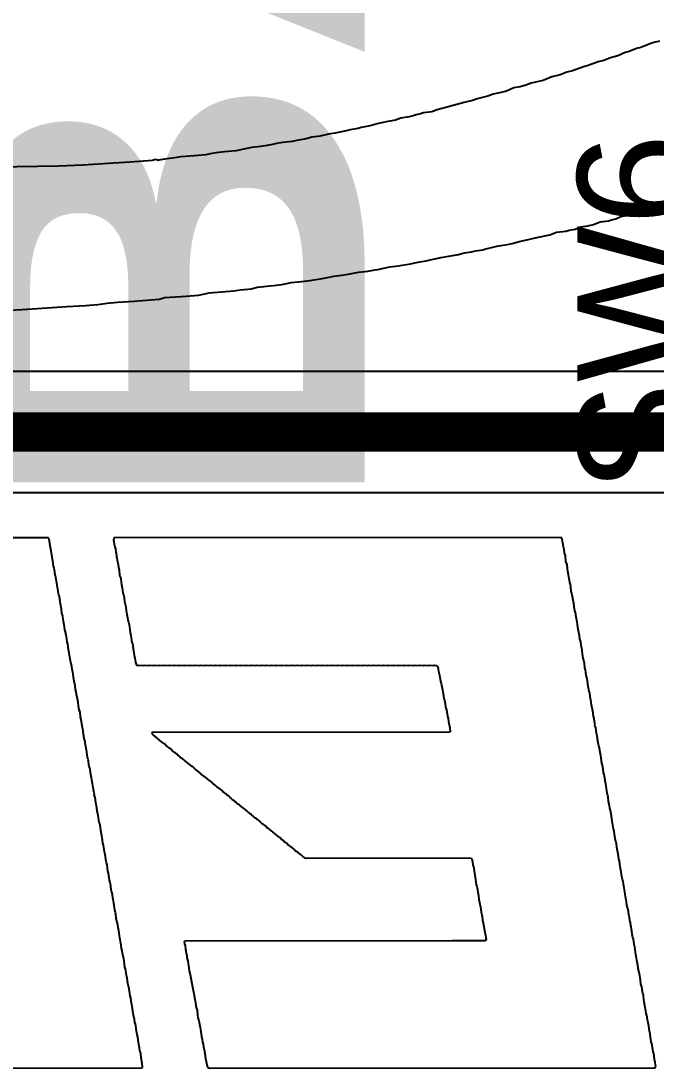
# Model space of a CAD drawing. Header units: inches. Extents: x 0 to 211, y 0 to 201.
# Drawn here: x 2.9131 to 3.0734, y 0.6153 to 0.8799 of the extents above; entities that cross this region are included whole.
import ezdxf

# ---------------------------------------------------------------- set-up
doc = ezdxf.new("R2010")
doc.units = ezdxf.units.IN
doc.header["$MEASUREMENT"] = 0
for name, color, linetype in [('Bottom Layer', 5, 'Continuous'), ('Bottom Overlay', 54, 'Continuous'), ('Top Overlay', 2, 'Continuous')]:
    doc.layers.add(name, color=color, linetype=linetype)
doc.styles.add('Arial', font='', dxfattribs={"height": 0.2})
doc.styles.add('Arial Black_Bold', font='', dxfattribs={"height": 0.2})
doc.styles.get('Arial').set_extended_font_data('Arial')
doc.styles.get('Arial Black_Bold').set_extended_font_data('Arial Black', bold=True)

msp = doc.modelspace()

# ---------------------------------------------------------------- linework, layer by layer
at = {"layer": 'Bottom Layer'}
for p, q in [((3.38111, 0.79129), (1.78162, 0.79129)), ((1.78162, 0.76071), (3.38062, 0.76071))]:
    msp.add_line(p, q, dxfattribs=at)
msp.add_lwpolyline([(1.78162, 0.776, 0.01, 0.01, 0), (3.39617, 0.776, 0.01, 0.01, 0)], format="xyseb", dxfattribs=at)
at = {"layer": 'Bottom Overlay'}
for p, q in [((3.06955, 0.87318), (3.0685, 0.87292)), ((3.07125, 0.87384), (3.06955, 0.87318)), ((3.07256, 0.87436), (3.07125, 0.87384)), ((3.07427, 0.87476), (3.07256, 0.87436)), ((3.06194, 0.87056), (3.06023, 0.8699)), ((3.06378, 0.87108), (3.06194, 0.87056)), ((3.06561, 0.87187), (3.06378, 0.87108)), ((3.06666, 0.87213), (3.06561, 0.87187)), ((3.0685, 0.87292), (3.06666, 0.87213)), ((3.05486, 0.8682), (3.05236, 0.86728)), ((3.0563, 0.86859), (3.05486, 0.8682)), ((3.05879, 0.86951), (3.0563, 0.86859)), ((3.06023, 0.8699), (3.05879, 0.86951)), ((3.04712, 0.86571), (3.04489, 0.86479)), ((3.04922, 0.86623), (3.04712, 0.86571)), ((3.05092, 0.86689), (3.04922, 0.86623)), ((3.05236, 0.86728), (3.05092, 0.86689)), ((3.03754, 0.86295), (3.0357, 0.86216)), ((3.03911, 0.86321), (3.03754, 0.86295)), ((3.04056, 0.86361), (3.03911, 0.86321)), ((3.04187, 0.86413), (3.04056, 0.86361)), ((3.04489, 0.86479), (3.04187, 0.86413)), ((3.02823, 0.8602), (3.02705, 0.8598)), ((3.02993, 0.86059), (3.02823, 0.8602)), ((3.03098, 0.86085), (3.02993, 0.86059)), ((3.03229, 0.86138), (3.03098, 0.86085)), ((3.03465, 0.8619), (3.03229, 0.86138)), ((3.0357, 0.86216), (3.03465, 0.8619)), ((3.01813, 0.85744), (3.01682, 0.85692)), ((3.02128, 0.85823), (3.01813, 0.85744)), ((3.02495, 0.85928), (3.02128, 0.85823)), ((3.02705, 0.8598), (3.02495, 0.85928)), ((3.00763, 0.85482), (3.00567, 0.85443)), ((3.00895, 0.85534), (3.00763, 0.85482)), ((3.01104, 0.85561), (3.00895, 0.85534)), ((3.01209, 0.85587), (3.01104, 0.85561)), ((3.01288, 0.85613), (3.01209, 0.85587)), ((3.01393, 0.85639), (3.01288, 0.85613)), ((3.01472, 0.85666), (3.01393, 0.85639)), ((3.01682, 0.85692), (3.01472, 0.85666)), ((2.99517, 0.85206), (2.9936, 0.8518)), ((2.99622, 0.85233), (2.99517, 0.85206)), ((2.99819, 0.85272), (2.99622, 0.85233)), ((2.99898, 0.85298), (2.99819, 0.85272)), ((3.00081, 0.85325), (2.99898, 0.85298)), ((3.00186, 0.85351), (3.00081, 0.85325)), ((3.00304, 0.8539), (3.00186, 0.85351)), ((3.00409, 0.85416), (3.00304, 0.8539)), ((3.00567, 0.85443), (3.00409, 0.85416)), ((2.98153, 0.84944), (2.97917, 0.84918)), ((2.9831, 0.8497), (2.98153, 0.84944)), ((2.98507, 0.8501), (2.9831, 0.8497)), ((2.98651, 0.85049), (2.98507, 0.8501)), ((2.98861, 0.85075), (2.98651, 0.85049)), ((2.99071, 0.85128), (2.98861, 0.85075)), ((2.99229, 0.85154), (2.99071, 0.85128)), ((2.9936, 0.8518), (2.99229, 0.85154)), ((2.96448, 0.84682), (2.96238, 0.84656)), ((2.96736, 0.84708), (2.96448, 0.84682)), ((2.9713, 0.84787), (2.96736, 0.84708)), ((2.97366, 0.84813), (2.9713, 0.84787)), ((2.97523, 0.84839), (2.97366, 0.84813)), ((2.97655, 0.84865), (2.97523, 0.84839)), ((2.97759, 0.84892), (2.97655, 0.84865)), ((2.97917, 0.84918), (2.97759, 0.84892)), ((2.9406, 0.84419), (2.93641, 0.84393)), ((2.94624, 0.84459), (2.9406, 0.84419)), ((2.94703, 0.84485), (2.94624, 0.84459)), ((2.94782, 0.84459), (2.94703, 0.84485)), ((2.94795, 0.84472), (2.94782, 0.84459)), ((2.94926, 0.84498), (2.94795, 0.84472)), ((2.95188, 0.84524), (2.94926, 0.84498)), ((2.95346, 0.84551), (2.95188, 0.84524)), ((2.95687, 0.84577), (2.95346, 0.84551)), ((2.95976, 0.84603), (2.95687, 0.84577)), ((2.9608, 0.84629), (2.95976, 0.84603)), ((2.96238, 0.84656), (2.9608, 0.84629)), ((2.9225, 0.84314), (2.9044, 0.84288)), ((2.9288, 0.84341), (2.9225, 0.84314)), ((2.93641, 0.84393), (2.9288, 0.84341)), ((3.06456, 0.83042), (3.06784, 0.83108)), ((3.06784, 0.83108), (3.06902, 0.83147)), ((3.06902, 0.83147), (3.07007, 0.83173)), ((3.07007, 0.83173), (3.07165, 0.832)), ((3.07165, 0.832), (3.07348, 0.83278)), ((3.05617, 0.82806), (3.05761, 0.82845)), ((3.05761, 0.82845), (3.05932, 0.82911)), ((3.05932, 0.82911), (3.06141, 0.82937)), ((3.06141, 0.82937), (3.0622, 0.82963)), ((3.0622, 0.82963), (3.06325, 0.8299)), ((3.06325, 0.8299), (3.06456, 0.83042)), ((3.04331, 0.82517), (3.04659, 0.82583)), ((3.04659, 0.82583), (3.0483, 0.82649)), ((3.0483, 0.82649), (3.05066, 0.82675)), ((3.05066, 0.82675), (3.05145, 0.82701)), ((3.05145, 0.82701), (3.05302, 0.82727)), ((3.05302, 0.82727), (3.05433, 0.8278)), ((3.05433, 0.8278), (3.05617, 0.82806)), ((3.03151, 0.82255), (3.03321, 0.82294)), ((3.03321, 0.82294), (3.03636, 0.82347)), ((3.03636, 0.82347), (3.03741, 0.82373)), ((3.03741, 0.82373), (3.03885, 0.82412)), ((3.03885, 0.82412), (3.04082, 0.82452)), ((3.04082, 0.82452), (3.04226, 0.82491)), ((3.04226, 0.82491), (3.04331, 0.82517)), ((3.01905, 0.82006), (3.02062, 0.82032)), ((3.02062, 0.82032), (3.02351, 0.82085)), ((3.02351, 0.82085), (3.02495, 0.82124)), ((3.02495, 0.82124), (3.02678, 0.8215)), ((3.02678, 0.8215), (3.02783, 0.82176)), ((3.02783, 0.82176), (3.02967, 0.82203)), ((3.02967, 0.82203), (3.03046, 0.82229)), ((3.03046, 0.82229), (3.03151, 0.82255)), ((3.00462, 0.81743), (3.00619, 0.8177)), ((3.00619, 0.8177), (3.00829, 0.81796)), ((3.00829, 0.81796), (3.01144, 0.81848)), ((3.01144, 0.81848), (3.01249, 0.81875)), ((3.01249, 0.81875), (3.0138, 0.81901)), ((3.0138, 0.81901), (3.01537, 0.81927)), ((3.01537, 0.81927), (3.01642, 0.81953)), ((3.01642, 0.81953), (3.018, 0.8198)), ((3.018, 0.8198), (3.01905, 0.82006)), ((2.98914, 0.81481), (2.99045, 0.81507)), ((2.99045, 0.81507), (2.99202, 0.81534)), ((2.99202, 0.81534), (2.99412, 0.8156)), ((2.99412, 0.8156), (2.9957, 0.81586)), ((2.9957, 0.81586), (2.99832, 0.81639)), ((2.99832, 0.81639), (3.00068, 0.81665)), ((3.00068, 0.81665), (3.00199, 0.81691)), ((3.00199, 0.81691), (3.00357, 0.81717)), ((3.00357, 0.81717), (3.00462, 0.81743)), ((2.9713, 0.81219), (2.97274, 0.81258)), ((2.97274, 0.81258), (2.97681, 0.81298)), ((2.97681, 0.81298), (2.97891, 0.81324)), ((2.97891, 0.81324), (2.98022, 0.8135)), ((2.98022, 0.8135), (2.98127, 0.81376)), ((2.98127, 0.81376), (2.98389, 0.81402)), ((2.98389, 0.81402), (2.98599, 0.81429)), ((2.98599, 0.81429), (2.98914, 0.81481)), ((2.94795, 0.80956), (2.94939, 0.80996)), ((2.94939, 0.80996), (2.95477, 0.81035)), ((2.95477, 0.81035), (2.95792, 0.81061)), ((2.95792, 0.81061), (2.95949, 0.81088)), ((2.95949, 0.81088), (2.96054, 0.81114)), ((2.96054, 0.81114), (2.96684, 0.81166)), ((2.96684, 0.81166), (2.96841, 0.81193)), ((2.96841, 0.81193), (2.9713, 0.81219)), ((2.91332, 0.80694), (2.9246, 0.80773)), ((2.9246, 0.80773), (2.92932, 0.80799)), ((2.92932, 0.80799), (2.93247, 0.80825)), ((2.93247, 0.80825), (2.93483, 0.80852)), ((2.93483, 0.80852), (2.93746, 0.80878)), ((2.93746, 0.80878), (2.94165, 0.80904)), ((2.94165, 0.80904), (2.94795, 0.80956)), ((2.9086, 0.80668), (2.91332, 0.80694)), ((2.91993, 0.74928), (2.88345, 0.74933)), ((2.92016, 0.74897), (2.91993, 0.74928)), ((2.92033, 0.74781), (2.92016, 0.74897)), ((2.9365, 0.74924), (2.93645, 0.74857)), ((3.04947, 0.74933), (2.9365, 0.74924)), ((3.0496, 0.74919), (3.04947, 0.74933)), ((3.04974, 0.74888), (3.0496, 0.74919)), ((3.04983, 0.74844), (3.04974, 0.74888)), ((2.92042, 0.74727), (2.92033, 0.74781)), ((2.9206, 0.74638), (2.92042, 0.74727)), ((2.92074, 0.74544), (2.9206, 0.74638)), ((2.93645, 0.74857), (2.93654, 0.7483)), ((2.93654, 0.7483), (2.93663, 0.74768)), ((2.93663, 0.74768), (2.93672, 0.74696)), ((2.93672, 0.74696), (2.9369, 0.74652)), ((2.9369, 0.74652), (2.93699, 0.74562)), ((3.04992, 0.7479), (3.04983, 0.74844)), ((3.05, 0.74754), (3.04992, 0.7479)), ((3.05009, 0.74701), (3.05, 0.74754)), ((3.05018, 0.74629), (3.05009, 0.74701)), ((3.05032, 0.74544), (3.05018, 0.74629)), ((2.92091, 0.74437), (2.92074, 0.74544)), ((2.92105, 0.74388), (2.92091, 0.74437)), ((2.92114, 0.74343), (2.92105, 0.74388)), ((2.93699, 0.74562), (2.93708, 0.74535)), ((2.93708, 0.74535), (2.93721, 0.74451)), ((2.93721, 0.74451), (2.9373, 0.74415)), ((2.9373, 0.74415), (2.93739, 0.74361)), ((2.93739, 0.74361), (2.93748, 0.7429)), ((3.05054, 0.74468), (3.05032, 0.74544)), ((3.05067, 0.74321), (3.05054, 0.74468)), ((2.92127, 0.74214), (2.92114, 0.74343)), ((2.92145, 0.74169), (2.92127, 0.74214)), ((2.92154, 0.74116), (2.92145, 0.74169)), ((2.92172, 0.73991), (2.92154, 0.74116)), ((2.93748, 0.7429), (2.93766, 0.74183)), ((2.93766, 0.74183), (2.93784, 0.74111)), ((2.93784, 0.74111), (2.93797, 0.73991)), ((3.05094, 0.74259), (3.05067, 0.74321)), ((3.05108, 0.74138), (3.05094, 0.74259)), ((3.05117, 0.74084), (3.05108, 0.74138)), ((3.05134, 0.73995), (3.05117, 0.74084)), ((2.92181, 0.73955), (2.92172, 0.73991)), ((2.9219, 0.73928), (2.92181, 0.73955)), ((2.92199, 0.73821), (2.9219, 0.73928)), ((2.92208, 0.73785), (2.92199, 0.73821)), ((2.93797, 0.73991), (2.93806, 0.73955)), ((2.93806, 0.73955), (2.93824, 0.7391)), ((2.93824, 0.7391), (2.93837, 0.73799)), ((3.05148, 0.73892), (3.05134, 0.73995)), ((3.05157, 0.73857), (3.05148, 0.73892)), ((3.05166, 0.73794), (3.05157, 0.73857)), ((2.92216, 0.73723), (2.92208, 0.73785)), ((2.9223, 0.73674), (2.92216, 0.73723)), ((2.92239, 0.73638), (2.9223, 0.73674)), ((2.92248, 0.73566), (2.92239, 0.73638)), ((2.92257, 0.73522), (2.92248, 0.73566)), ((2.93837, 0.73799), (2.93846, 0.73745)), ((2.93846, 0.73745), (2.93864, 0.73656)), ((2.93864, 0.73656), (2.93873, 0.73602)), ((2.93873, 0.73602), (2.93882, 0.73531)), ((3.05179, 0.73745), (3.05166, 0.73794)), ((3.05188, 0.737), (3.05179, 0.73745)), ((3.05201, 0.73571), (3.05188, 0.737)), ((3.05219, 0.73526), (3.05201, 0.73571)), ((2.92266, 0.73486), (2.92257, 0.73522)), ((2.92275, 0.73441), (2.92266, 0.73486)), ((2.92283, 0.73388), (2.92275, 0.73441)), ((2.92292, 0.73308), (2.92283, 0.73388)), ((2.92301, 0.73254), (2.92292, 0.73308)), ((2.93882, 0.73531), (2.93891, 0.73495)), ((2.93891, 0.73495), (2.93904, 0.73455)), ((2.93904, 0.73455), (2.93913, 0.73419)), ((2.93913, 0.73419), (2.93922, 0.73312)), ((2.93922, 0.73312), (2.93931, 0.73285)), ((3.05228, 0.73473), (3.05219, 0.73526)), ((3.05246, 0.73348), (3.05228, 0.73473)), ((3.05255, 0.73312), (3.05246, 0.73348)), ((3.05264, 0.73285), (3.05255, 0.73312)), ((2.9231, 0.73218), (2.92301, 0.73254)), ((2.92319, 0.73165), (2.9231, 0.73218)), ((2.92328, 0.7312), (2.92319, 0.73165)), ((2.92341, 0.73017), (2.92328, 0.7312)), ((2.93931, 0.73285), (2.93945, 0.73218)), ((2.93945, 0.73218), (2.93953, 0.73165)), ((2.93953, 0.73165), (2.93962, 0.73093)), ((2.93962, 0.73093), (2.9398, 0.72986)), ((3.05273, 0.73178), (3.05264, 0.73285)), ((3.05282, 0.73142), (3.05273, 0.73178)), ((3.05291, 0.7308), (3.05282, 0.73142)), ((3.05304, 0.73031), (3.05291, 0.7308)), ((3.05313, 0.72995), (3.05304, 0.73031)), ((2.92355, 0.72977), (2.92341, 0.73017)), ((2.92364, 0.72941), (2.92355, 0.72977)), ((2.92373, 0.7287), (2.92364, 0.72941)), ((2.92382, 0.72816), (2.92373, 0.7287)), ((2.924, 0.72727), (2.92382, 0.72816)), ((2.9398, 0.72986), (2.93989, 0.7295)), ((2.93989, 0.7295), (2.93998, 0.72906)), ((2.93998, 0.72906), (2.94012, 0.72821)), ((2.94012, 0.72821), (2.9402, 0.72794)), ((2.9402, 0.72794), (2.94034, 0.72727)), ((3.05322, 0.72923), (3.05313, 0.72995)), ((3.05331, 0.72879), (3.05322, 0.72923)), ((3.0534, 0.72843), (3.05331, 0.72879)), ((3.05349, 0.72798), (3.0534, 0.72843)), ((3.05358, 0.72745), (3.05349, 0.72798)), ((2.92408, 0.72673), (2.924, 0.72727)), ((2.92417, 0.72602), (2.92408, 0.72673)), ((2.92426, 0.72548), (2.92417, 0.72602)), ((2.92444, 0.72459), (2.92426, 0.72548)), ((2.94034, 0.72727), (2.94043, 0.72673)), ((2.94043, 0.72673), (2.94052, 0.72593)), ((2.94052, 0.72593), (2.94061, 0.72539)), ((2.94061, 0.72539), (2.9407, 0.72504)), ((2.9407, 0.72504), (2.94078, 0.72459)), ((3.05367, 0.72665), (3.05358, 0.72745)), ((3.05376, 0.72611), (3.05367, 0.72665)), ((3.05384, 0.72575), (3.05376, 0.72611)), ((3.05398, 0.7249), (3.05384, 0.72575)), ((2.92453, 0.72423), (2.92444, 0.72459)), ((2.92462, 0.7237), (2.92453, 0.72423)), ((2.92471, 0.72289), (2.92462, 0.7237)), ((2.92489, 0.72245), (2.92471, 0.72289)), ((2.92498, 0.72164), (2.92489, 0.72245)), ((2.94078, 0.72459), (2.94087, 0.72406)), ((2.94087, 0.72406), (2.94096, 0.72325)), ((2.94096, 0.72325), (2.94105, 0.72289)), ((2.94105, 0.72289), (2.94119, 0.72249)), ((2.94119, 0.72249), (2.94128, 0.72214)), ((3.05407, 0.72455), (3.05398, 0.7249)), ((3.05416, 0.72365), (3.05407, 0.72455)), ((3.05434, 0.72321), (3.05416, 0.72365)), ((3.05443, 0.72285), (3.05434, 0.72321)), ((3.05456, 0.72164), (3.05443, 0.72285)), ((2.92516, 0.72057), (2.92498, 0.72164)), ((2.92525, 0.72022), (2.92516, 0.72057)), ((2.92556, 0.71812), (2.92525, 0.72022)), ((2.94128, 0.72214), (2.94137, 0.72106)), ((2.94137, 0.72106), (2.94145, 0.7208)), ((2.94145, 0.7208), (2.94159, 0.72013)), ((2.94159, 0.72013), (2.94168, 0.71959)), ((3.05465, 0.72129), (3.05456, 0.72164)), ((3.05474, 0.72084), (3.05465, 0.72129)), ((3.05487, 0.71981), (3.05474, 0.72084)), ((3.05496, 0.71946), (3.05487, 0.71981)), ((2.92565, 0.71776), (2.92556, 0.71812)), ((2.92578, 0.71727), (2.92565, 0.71776)), ((2.92596, 0.71611), (2.92578, 0.71727)), ((2.94168, 0.71959), (2.94177, 0.71888)), ((2.94177, 0.71888), (2.94195, 0.7178)), ((2.94195, 0.7178), (2.94212, 0.71736)), ((2.94212, 0.71736), (2.9423, 0.71709)), ((2.9423, 0.71709), (2.94257, 0.717)), ((2.94257, 0.717), (2.94284, 0.71709)), ((2.94284, 0.71709), (2.94391, 0.717)), ((2.94391, 0.717), (2.94418, 0.71709)), ((2.94418, 0.71709), (2.94525, 0.717)), ((2.94525, 0.717), (2.94552, 0.71709)), ((2.94552, 0.71709), (2.9465, 0.717)), ((2.9465, 0.717), (2.94677, 0.71709)), ((2.94677, 0.71709), (2.94784, 0.717)), ((2.94784, 0.717), (2.94811, 0.71709)), ((2.94811, 0.71709), (2.94909, 0.717)), ((2.94909, 0.717), (2.94936, 0.71709)), ((2.94936, 0.71709), (2.95034, 0.717)), ((2.95034, 0.717), (2.95061, 0.71709)), ((2.95061, 0.71709), (2.95168, 0.717)), ((2.95168, 0.717), (2.95195, 0.71709)), ((2.95195, 0.71709), (2.95293, 0.717)), ((2.95293, 0.717), (2.9532, 0.71709)), ((2.9532, 0.71709), (2.95427, 0.717)), ((2.95427, 0.717), (2.95454, 0.71709)), ((2.95454, 0.71709), (2.95552, 0.717)), ((2.95552, 0.717), (2.95579, 0.71709)), ((2.95579, 0.71709), (2.95677, 0.717)), ((2.95677, 0.717), (2.95704, 0.71709)), ((2.95704, 0.71709), (2.95811, 0.717)), ((2.95811, 0.717), (2.95838, 0.71709)), ((2.95838, 0.71709), (2.95936, 0.717)), ((2.95936, 0.717), (2.95963, 0.71709)), ((2.95963, 0.71709), (2.9607, 0.717)), ((2.9607, 0.717), (2.96097, 0.71709)), ((2.96097, 0.71709), (2.96195, 0.717)), ((2.96195, 0.717), (2.96222, 0.71709)), ((2.96222, 0.71709), (2.9632, 0.717)), ((2.9632, 0.717), (2.96347, 0.71709)), ((2.96347, 0.71709), (2.96454, 0.717)), ((2.96454, 0.717), (2.96481, 0.71709)), ((2.96481, 0.71709), (2.96579, 0.717)), ((2.96579, 0.717), (2.96606, 0.71709)), ((2.96606, 0.71709), (2.96713, 0.717)), ((2.96713, 0.717), (2.9674, 0.71709)), ((2.9674, 0.71709), (2.96838, 0.717)), ((2.96838, 0.717), (2.96865, 0.71709)), ((2.96865, 0.71709), (2.96963, 0.717)), ((2.96963, 0.717), (2.9699, 0.71709)), ((2.9699, 0.71709), (2.97097, 0.717)), ((2.97097, 0.717), (2.97124, 0.71709)), ((2.97124, 0.71709), (2.97222, 0.717)), ((2.97222, 0.717), (2.97249, 0.71709)), ((2.97249, 0.71709), (2.97356, 0.717)), ((2.97356, 0.717), (2.97383, 0.71709)), ((2.97383, 0.71709), (2.97481, 0.717)), ((2.97481, 0.717), (2.97508, 0.71709)), ((2.97508, 0.71709), (2.97606, 0.717)), ((2.97606, 0.717), (2.97633, 0.71709)), ((2.97633, 0.71709), (2.9774, 0.717)), ((2.9774, 0.717), (2.97767, 0.71709)), ((2.97767, 0.71709), (2.97865, 0.717)), ((2.97865, 0.717), (2.97892, 0.71709)), ((2.97892, 0.71709), (2.97999, 0.717)), ((2.97999, 0.717), (2.98026, 0.71709)), ((2.98026, 0.71709), (2.98124, 0.717)), ((2.98124, 0.717), (2.98151, 0.71709)), ((2.98151, 0.71709), (2.98249, 0.717)), ((2.98249, 0.717), (2.98276, 0.71709)), ((2.98276, 0.71709), (2.98383, 0.717)), ((2.98383, 0.717), (2.9841, 0.71709)), ((2.9841, 0.71709), (2.98508, 0.717)), ((2.98508, 0.717), (2.98535, 0.71709)), ((2.98535, 0.71709), (2.98642, 0.717)), ((2.98642, 0.717), (2.98669, 0.71709)), ((2.98669, 0.71709), (2.98767, 0.717)), ((2.98767, 0.717), (2.98794, 0.71709)), ((2.98794, 0.71709), (2.98892, 0.717)), ((2.98892, 0.717), (2.98919, 0.71709)), ((2.98919, 0.71709), (2.99026, 0.717)), ((2.99026, 0.717), (2.99053, 0.71709)), ((2.99053, 0.71709), (2.99151, 0.717)), ((2.99151, 0.717), (2.99178, 0.71709)), ((2.99178, 0.71709), (2.99285, 0.717)), ((2.99285, 0.717), (2.99312, 0.71709)), ((2.99312, 0.71709), (2.9941, 0.717)), ((2.9941, 0.717), (2.99437, 0.71709)), ((2.99437, 0.71709), (2.99535, 0.717)), ((2.99535, 0.717), (2.99562, 0.71709)), ((2.99562, 0.71709), (2.99669, 0.717)), ((2.99669, 0.717), (2.99696, 0.71709)), ((2.99696, 0.71709), (2.99794, 0.717)), ((2.99794, 0.717), (2.99821, 0.71709)), ((2.99821, 0.71709), (2.99928, 0.717)), ((2.99928, 0.717), (2.99955, 0.71709)), ((2.99955, 0.71709), (3.00053, 0.717)), ((3.00053, 0.717), (3.0008, 0.71709)), ((3.0008, 0.71709), (3.00178, 0.717)), ((3.00178, 0.717), (3.00205, 0.71709)), ((3.00205, 0.71709), (3.00312, 0.717)), ((3.00312, 0.717), (3.00339, 0.71709)), ((3.00339, 0.71709), (3.00437, 0.717)), ((3.00437, 0.717), (3.00464, 0.71709)), ((3.00464, 0.71709), (3.00571, 0.717)), ((3.00571, 0.717), (3.00598, 0.71709)), ((3.00598, 0.71709), (3.00696, 0.717)), ((3.00696, 0.717), (3.00723, 0.71709)), ((3.00723, 0.71709), (3.00821, 0.717)), ((3.00821, 0.717), (3.00848, 0.71709)), ((3.00848, 0.71709), (3.00955, 0.717)), ((3.00955, 0.717), (3.00982, 0.71709)), ((3.00982, 0.71709), (3.0108, 0.717)), ((3.0108, 0.717), (3.01107, 0.71709)), ((3.01107, 0.71709), (3.01214, 0.717)), ((3.01214, 0.717), (3.01241, 0.71709)), ((3.01241, 0.71709), (3.01339, 0.717)), ((3.01339, 0.717), (3.01366, 0.71709)), ((3.01366, 0.71709), (3.01464, 0.717)), ((3.01464, 0.717), (3.01491, 0.71709)), ((3.01491, 0.71709), (3.01598, 0.717)), ((3.01598, 0.717), (3.01625, 0.71709)), ((3.01625, 0.71709), (3.01723, 0.717)), ((3.01723, 0.717), (3.0175, 0.71709)), ((3.0175, 0.71709), (3.01803, 0.717)), ((3.05505, 0.71883), (3.05496, 0.71946)), ((3.05514, 0.71856), (3.05505, 0.71883)), ((3.05523, 0.71785), (3.05514, 0.71856)), ((3.05532, 0.71758), (3.05523, 0.71785)), ((3.05541, 0.71642), (3.05532, 0.71758)), ((2.92605, 0.71566), (2.92596, 0.71611)), ((2.92614, 0.7153), (2.92605, 0.71566)), ((2.92623, 0.71477), (2.92614, 0.7153)), ((2.92632, 0.71396), (2.92623, 0.71477)), ((3.01803, 0.717), (3.01835, 0.71669)), ((3.01835, 0.71669), (3.01844, 0.71606)), ((3.01844, 0.71606), (3.01852, 0.71553)), ((3.01852, 0.71553), (3.01861, 0.71526)), ((3.01861, 0.71526), (3.01875, 0.71459)), ((3.01875, 0.71459), (3.01902, 0.71298)), ((3.05563, 0.71593), (3.05541, 0.71642)), ((3.05572, 0.71521), (3.05563, 0.71593)), ((3.0559, 0.71414), (3.05572, 0.71521)), ((2.9265, 0.71307), (2.92632, 0.71396)), ((2.92663, 0.71231), (2.9265, 0.71307)), ((2.92672, 0.71204), (2.92663, 0.71231)), ((2.92681, 0.71088), (2.92672, 0.71204)), ((3.01902, 0.71298), (3.01915, 0.71249)), ((3.01915, 0.71249), (3.01924, 0.71213)), ((3.01924, 0.71213), (3.01946, 0.71084)), ((3.05599, 0.71379), (3.0559, 0.71414)), ((3.0563, 0.71169), (3.05599, 0.71379)), ((2.92699, 0.71044), (2.92681, 0.71088)), ((2.92712, 0.70968), (2.92699, 0.71044)), ((2.9273, 0.70861), (2.92712, 0.70968)), ((3.01946, 0.71084), (3.0196, 0.71035)), ((3.0196, 0.71035), (3.01969, 0.70972)), ((3.01969, 0.70972), (3.01978, 0.70936)), ((3.01978, 0.70936), (3.01986, 0.70865)), ((3.05648, 0.71097), (3.0563, 0.71169)), ((3.05657, 0.71035), (3.05648, 0.71097)), ((3.05666, 0.71008), (3.05657, 0.71035)), ((3.05675, 0.7091), (3.05666, 0.71008)), ((3.05688, 0.70869), (3.05675, 0.7091)), ((2.92748, 0.70771), (2.9273, 0.70861)), ((2.92761, 0.70669), (2.92748, 0.70771)), ((2.9277, 0.70633), (2.92761, 0.70669)), ((3.01986, 0.70865), (3.02004, 0.7082)), ((3.02004, 0.7082), (3.02018, 0.70736)), ((3.02018, 0.70736), (3.02027, 0.70655)), ((3.02027, 0.70655), (3.02036, 0.70619)), ((3.05697, 0.70834), (3.05688, 0.70869)), ((3.05706, 0.70762), (3.05697, 0.70834)), ((3.05715, 0.70709), (3.05706, 0.70762)), ((3.05733, 0.70619), (3.05715, 0.70709)), ((2.92779, 0.7057), (2.9277, 0.70633)), ((2.92797, 0.70526), (2.92779, 0.7057)), ((2.92806, 0.70392), (2.92797, 0.70526)), ((2.92828, 0.70334), (2.92806, 0.70392)), ((3.02036, 0.70619), (3.02049, 0.70579)), ((3.02049, 0.70579), (3.02058, 0.70517)), ((3.02058, 0.70517), (3.02067, 0.70481)), ((3.02067, 0.70481), (3.02076, 0.7041)), ((3.02076, 0.7041), (3.02094, 0.70365)), ((3.05742, 0.70566), (3.05733, 0.70619)), ((3.05751, 0.70485), (3.05742, 0.70566)), ((3.05764, 0.7041), (3.05751, 0.70485)), ((3.05782, 0.70365), (3.05764, 0.7041)), ((2.92842, 0.70222), (2.92828, 0.70334)), ((2.92851, 0.70186), (2.92842, 0.70222)), ((2.92859, 0.70124), (2.92851, 0.70186)), ((2.92868, 0.70088), (2.92859, 0.70124)), ((3.02094, 0.70365), (3.02103, 0.70276)), ((3.02103, 0.70276), (3.02111, 0.7024)), ((3.02111, 0.7024), (3.02125, 0.70164)), ((3.02125, 0.70164), (3.02138, 0.70124)), ((3.02138, 0.70124), (3.02147, 0.70026)), ((3.05791, 0.70276), (3.05782, 0.70365)), ((3.058, 0.7024), (3.05791, 0.70276)), ((3.05809, 0.70213), (3.058, 0.7024)), ((3.058, 0.70186), (3.05809, 0.70213)), ((3.05822, 0.70128), (3.058, 0.70186)), ((3.05831, 0.70057), (3.05822, 0.70128)), ((2.92877, 0.70061), (2.92868, 0.70088)), ((2.92886, 0.69954), (2.92877, 0.70061)), ((2.92895, 0.69918), (2.92886, 0.69954)), ((2.92904, 0.69856), (2.92895, 0.69918)), ((2.92918, 0.69807), (2.92904, 0.69856)), ((2.94614, 0.70003), (2.9461, 0.69981)), ((2.9461, 0.69981), (2.94628, 0.69963)), ((3.02134, 0.70012), (2.94614, 0.70003)), ((2.94628, 0.69963), (2.94637, 0.69945)), ((2.94637, 0.69945), (2.9469, 0.69909)), ((2.9469, 0.69909), (2.94713, 0.69887)), ((2.94713, 0.69887), (2.9473, 0.69878)), ((2.9473, 0.69878), (2.94775, 0.69834)), ((3.02147, 0.70026), (3.02134, 0.70012)), ((3.05849, 0.6995), (3.05831, 0.70057)), ((3.05858, 0.69914), (3.05849, 0.6995)), ((3.05867, 0.6986), (3.05858, 0.69914)), ((3.05876, 0.69789), (3.05867, 0.6986)), ((2.92926, 0.69771), (2.92918, 0.69807)), ((2.92935, 0.69691), (2.92926, 0.69771)), ((2.92953, 0.69619), (2.92935, 0.69691)), ((2.92971, 0.69512), (2.92953, 0.69619)), ((2.94775, 0.69834), (2.94793, 0.69825)), ((2.94793, 0.69825), (2.9482, 0.69798)), ((2.9482, 0.69798), (2.94838, 0.69789)), ((2.94838, 0.69789), (2.94855, 0.69771)), ((2.94855, 0.69771), (2.94873, 0.69762)), ((2.94873, 0.69762), (2.94891, 0.69744)), ((2.94891, 0.69744), (2.94909, 0.69735)), ((2.94909, 0.69735), (2.94927, 0.69717)), ((2.94927, 0.69717), (2.94945, 0.69709)), ((2.94945, 0.69709), (2.94989, 0.69664)), ((2.94989, 0.69664), (2.95007, 0.69655)), ((2.95007, 0.69655), (2.95034, 0.69628)), ((2.95034, 0.69628), (2.95052, 0.69619)), ((2.95052, 0.69619), (2.95079, 0.69592)), ((2.95079, 0.69592), (2.95097, 0.69583)), ((3.05889, 0.69704), (3.05876, 0.69789)), ((3.05898, 0.69668), (3.05889, 0.69704)), ((3.05911, 0.69619), (3.05898, 0.69668)), ((3.0592, 0.69548), (3.05911, 0.69619)), ((2.9298, 0.69441), (2.92971, 0.69512)), ((2.92989, 0.69387), (2.9298, 0.69441)), ((2.93002, 0.6932), (2.92989, 0.69387)), ((2.95097, 0.69583), (2.95141, 0.69539)), ((2.95141, 0.69539), (2.95159, 0.6953)), ((2.95159, 0.6953), (2.95177, 0.69512)), ((2.95177, 0.69512), (2.95195, 0.69503)), ((2.95195, 0.69503), (2.95257, 0.69441)), ((2.95257, 0.69441), (2.95275, 0.69432)), ((2.95275, 0.69432), (2.95293, 0.69414)), ((2.95293, 0.69414), (2.95311, 0.69405)), ((2.95311, 0.69405), (2.95338, 0.69378)), ((2.95338, 0.69378), (2.95356, 0.69369)), ((2.95356, 0.69369), (2.95382, 0.69342)), ((2.95382, 0.69342), (2.954, 0.69333)), ((2.954, 0.69333), (2.95445, 0.69289)), ((3.05938, 0.69458), (3.0592, 0.69548)), ((3.05947, 0.69423), (3.05938, 0.69458)), ((3.05956, 0.69369), (3.05947, 0.69423)), ((3.05965, 0.69289), (3.05956, 0.69369)), ((2.93011, 0.69293), (2.93002, 0.6932)), ((2.9302, 0.69186), (2.93011, 0.69293)), ((2.93029, 0.6915), (2.9302, 0.69186)), ((2.93043, 0.6911), (2.93029, 0.6915)), ((2.93051, 0.69074), (2.93043, 0.6911)), ((2.9306, 0.69003), (2.93051, 0.69074)), ((2.95445, 0.69289), (2.95463, 0.6928)), ((2.95463, 0.6928), (2.95481, 0.69262)), ((2.95481, 0.69262), (2.95498, 0.69253)), ((2.95498, 0.69253), (2.95516, 0.69235)), ((2.95516, 0.69235), (2.95534, 0.69226)), ((2.95534, 0.69226), (2.95561, 0.69199)), ((2.95561, 0.69199), (2.95579, 0.69191)), ((2.95579, 0.69191), (2.95606, 0.69164)), ((2.95606, 0.69164), (2.95623, 0.69155)), ((2.95623, 0.69155), (2.95659, 0.69119)), ((2.95659, 0.69119), (2.95677, 0.6911)), ((2.95677, 0.6911), (2.95713, 0.69074)), ((2.95713, 0.69074), (2.95731, 0.69066)), ((2.95731, 0.69066), (2.95748, 0.69048)), ((3.05974, 0.69235), (3.05965, 0.69289)), ((3.05987, 0.69177), (3.05974, 0.69235)), ((3.05996, 0.69141), (3.05987, 0.69177)), ((3.06005, 0.69079), (3.05996, 0.69141)), ((3.06014, 0.6899), (3.06005, 0.69079)), ((2.93069, 0.68949), (2.9306, 0.69003)), ((2.93087, 0.6886), (2.93069, 0.68949)), ((2.93101, 0.68757), (2.93087, 0.6886)), ((2.95748, 0.69048), (2.95766, 0.69039)), ((2.95766, 0.69039), (2.95784, 0.69021)), ((2.95784, 0.69021), (2.95798, 0.69016)), ((2.95798, 0.69016), (2.95807, 0.68999)), ((2.95807, 0.68999), (2.9582, 0.68985)), ((2.9582, 0.68985), (2.95838, 0.68976)), ((2.95838, 0.68976), (2.95865, 0.68949)), ((2.95865, 0.68949), (2.95882, 0.6894)), ((2.95882, 0.6894), (2.95909, 0.68914)), ((2.95909, 0.68914), (2.95927, 0.68905)), ((2.95927, 0.68905), (2.95976, 0.68865)), ((2.95976, 0.68865), (2.96016, 0.68824)), ((2.96016, 0.68824), (2.96034, 0.68815)), ((2.96034, 0.68815), (2.96083, 0.68775)), ((3.06032, 0.68945), (3.06014, 0.6899)), ((3.06045, 0.6886), (3.06032, 0.68945)), ((3.06054, 0.68789), (3.06045, 0.6886)), ((2.9311, 0.68722), (2.93101, 0.68757)), ((2.93127, 0.68615), (2.9311, 0.68722)), ((2.93136, 0.68579), (2.93127, 0.68615)), ((2.93145, 0.68516), (2.93136, 0.68579)), ((2.96083, 0.68775), (2.96115, 0.68753)), ((2.96115, 0.68753), (2.9615, 0.68717)), ((2.9615, 0.68717), (2.96168, 0.68708)), ((2.96168, 0.68708), (2.96195, 0.68681)), ((2.96195, 0.68681), (2.96213, 0.68673)), ((2.96213, 0.68673), (2.9624, 0.68646)), ((2.9624, 0.68646), (2.96258, 0.68637)), ((2.96258, 0.68637), (2.96284, 0.6861)), ((2.96284, 0.6861), (2.96302, 0.68601)), ((2.96302, 0.68601), (2.96351, 0.68561)), ((2.96351, 0.68561), (2.96374, 0.68539)), ((2.96374, 0.68539), (2.96391, 0.6853)), ((2.96391, 0.6853), (2.96409, 0.68512)), ((3.06063, 0.68744), (3.06054, 0.68789)), ((3.06072, 0.68708), (3.06063, 0.68744)), ((3.06099, 0.6853), (3.06072, 0.68708)), ((3.06108, 0.68485), (3.06099, 0.6853)), ((2.93154, 0.68481), (2.93145, 0.68516)), ((2.93163, 0.68454), (2.93154, 0.68481)), ((2.93154, 0.68427), (2.93163, 0.68454)), ((2.93176, 0.68369), (2.93154, 0.68427)), ((2.93185, 0.68297), (2.93176, 0.68369)), ((2.93203, 0.6819), (2.93185, 0.68297)), ((2.96409, 0.68512), (2.96427, 0.68503)), ((2.96427, 0.68503), (2.96454, 0.68476)), ((2.96454, 0.68476), (2.96472, 0.68467)), ((2.96472, 0.68467), (2.96494, 0.68445)), ((2.96494, 0.68445), (2.96499, 0.68431)), ((2.96499, 0.68431), (2.96517, 0.68423)), ((2.96517, 0.68423), (2.96575, 0.68382)), ((2.96575, 0.68382), (2.96583, 0.68364)), ((2.96583, 0.68364), (2.96615, 0.68342)), ((2.96615, 0.68342), (2.96642, 0.68315)), ((2.96642, 0.68315), (2.96659, 0.68306)), ((2.96659, 0.68306), (2.96709, 0.68266)), ((2.96709, 0.68266), (2.96722, 0.68253)), ((3.06121, 0.68409), (3.06108, 0.68485)), ((3.0613, 0.68382), (3.06121, 0.68409)), ((3.06139, 0.68266), (3.0613, 0.68382)), ((3.06161, 0.68208), (3.06139, 0.68266)), ((2.93212, 0.68155), (2.93203, 0.6819)), ((2.93221, 0.68101), (2.93212, 0.68155)), ((2.9323, 0.6803), (2.93221, 0.68101)), ((2.93243, 0.67945), (2.9323, 0.6803)), ((2.96722, 0.68253), (2.9674, 0.68244)), ((2.9674, 0.68244), (2.96767, 0.68217)), ((2.96767, 0.68217), (2.96784, 0.68208)), ((2.96784, 0.68208), (2.9682, 0.68172)), ((2.9682, 0.68172), (2.96838, 0.68164)), ((2.96838, 0.68164), (2.96865, 0.68137)), ((2.96865, 0.68137), (2.96883, 0.68128)), ((2.96883, 0.68128), (2.96901, 0.6811)), ((2.96901, 0.6811), (2.96918, 0.68101)), ((2.96918, 0.68101), (2.96936, 0.68083)), ((2.96936, 0.68083), (2.96954, 0.68074)), ((2.96954, 0.68074), (2.96981, 0.68047)), ((2.96981, 0.68047), (2.96999, 0.68039)), ((2.96999, 0.68039), (2.97043, 0.67994)), ((3.06179, 0.68092), (3.06161, 0.68208)), ((3.06188, 0.68039), (3.06179, 0.68092)), ((3.06215, 0.67905), (3.06188, 0.68039)), ((2.93252, 0.67909), (2.93243, 0.67945)), ((2.93266, 0.6786), (2.93252, 0.67909)), ((2.93275, 0.67788), (2.93266, 0.6786)), ((2.93284, 0.67744), (2.93275, 0.67788)), ((2.93293, 0.67708), (2.93284, 0.67744)), ((2.97043, 0.67994), (2.97061, 0.67985)), ((2.97061, 0.67985), (2.97088, 0.67958)), ((2.97088, 0.67958), (2.97106, 0.67949)), ((2.97106, 0.67949), (2.97133, 0.67922)), ((2.97133, 0.67922), (2.97151, 0.67913)), ((2.97151, 0.67913), (2.97204, 0.6786)), ((2.97204, 0.6786), (2.97222, 0.67851)), ((2.97222, 0.67851), (2.97249, 0.67824)), ((2.97249, 0.67824), (2.97267, 0.67815)), ((2.97267, 0.67815), (2.97293, 0.67788)), ((2.97293, 0.67788), (2.97338, 0.67762)), ((2.97338, 0.67762), (2.97392, 0.67708)), ((3.06224, 0.67824), (3.06215, 0.67905)), ((3.06233, 0.67771), (3.06224, 0.67824)), ((3.06246, 0.67704), (3.06233, 0.67771)), ((2.93302, 0.67663), (2.93293, 0.67708)), ((2.9331, 0.6761), (2.93302, 0.67663)), ((2.93319, 0.67529), (2.9331, 0.6761)), ((2.93346, 0.67396), (2.93319, 0.67529)), ((2.97392, 0.67708), (2.9741, 0.67699)), ((2.9741, 0.67699), (2.97436, 0.67672)), ((2.97436, 0.67672), (2.97454, 0.67663)), ((2.97454, 0.67663), (2.97503, 0.67623)), ((2.97503, 0.67623), (2.97526, 0.67601)), ((2.97526, 0.67601), (2.97544, 0.67592)), ((2.97544, 0.67592), (2.9757, 0.67565)), ((2.9757, 0.67565), (2.97588, 0.67556)), ((2.97588, 0.67556), (2.97615, 0.67529)), ((2.97615, 0.67529), (2.97633, 0.67521)), ((2.97633, 0.67521), (2.9766, 0.67494)), ((2.9766, 0.67494), (2.97677, 0.67485)), ((2.97677, 0.67485), (2.97713, 0.67449)), ((3.06255, 0.67677), (3.06246, 0.67704)), ((3.06264, 0.6757), (3.06255, 0.67677)), ((3.06286, 0.67512), (3.06264, 0.6757)), ((3.06295, 0.6744), (3.06286, 0.67512)), ((2.93355, 0.67342), (2.93346, 0.67396)), ((2.93364, 0.67297), (2.93355, 0.67342)), ((2.93373, 0.67208), (2.93364, 0.67297)), ((2.93391, 0.67163), (2.93373, 0.67208)), ((2.97713, 0.67449), (2.97731, 0.6744)), ((2.97731, 0.6744), (2.97758, 0.67413)), ((2.97758, 0.67413), (2.97776, 0.67404)), ((2.97776, 0.67404), (2.97794, 0.67387)), ((2.97794, 0.67387), (2.97811, 0.67378)), ((2.97811, 0.67378), (2.97829, 0.6736)), ((2.97829, 0.6736), (2.97847, 0.67351)), ((2.97847, 0.67351), (2.97861, 0.67337)), ((2.97861, 0.67337), (2.97869, 0.6732)), ((2.97869, 0.6732), (2.97923, 0.67284)), ((2.97923, 0.67284), (2.97963, 0.67244)), ((2.97963, 0.67244), (2.97981, 0.67235)), ((2.97981, 0.67235), (2.98017, 0.67199)), ((3.06322, 0.67279), (3.06295, 0.6744)), ((3.06331, 0.67244), (3.06322, 0.67279)), ((3.0634, 0.6719), (3.06331, 0.67244)), ((2.934, 0.67092), (2.93391, 0.67163)), ((2.93409, 0.67047), (2.934, 0.67092)), ((2.93418, 0.66994), (2.93409, 0.67047)), ((2.93427, 0.66958), (2.93418, 0.66994)), ((2.9344, 0.66873), (2.93427, 0.66958)), ((2.98017, 0.67199), (2.98035, 0.6719)), ((2.98035, 0.6719), (2.98053, 0.67172)), ((2.98053, 0.67172), (2.9807, 0.67163)), ((2.9807, 0.67163), (2.98097, 0.67137)), ((2.98097, 0.67137), (2.98115, 0.67128)), ((2.98115, 0.67128), (2.98142, 0.67101)), ((2.98142, 0.67101), (2.9816, 0.67092)), ((2.9816, 0.67092), (2.98195, 0.67056)), ((2.98195, 0.67056), (2.98213, 0.67047)), ((2.98213, 0.67047), (2.9824, 0.6702)), ((2.9824, 0.6702), (2.98258, 0.67012)), ((2.98258, 0.67012), (2.98285, 0.66985)), ((2.98285, 0.66985), (2.98303, 0.66976)), ((2.98303, 0.66976), (2.9832, 0.66958)), ((2.9832, 0.66958), (2.98338, 0.66949)), ((2.98338, 0.66949), (2.98356, 0.66931)), ((3.06349, 0.6711), (3.0634, 0.6719)), ((3.06394, 0.66886), (3.06349, 0.6711)), ((2.93458, 0.66748), (2.9344, 0.66873)), ((2.93467, 0.66712), (2.93458, 0.66748)), ((2.9348, 0.66663), (2.93467, 0.66712)), ((2.98356, 0.66931), (2.98374, 0.66922)), ((2.98374, 0.66922), (2.98419, 0.66878)), ((2.98419, 0.66878), (2.98437, 0.66869)), ((2.98437, 0.66869), (2.98463, 0.66842)), ((2.98463, 0.66842), (2.98508, 0.66833)), ((2.98508, 0.66833), (2.98535, 0.66842)), ((2.98535, 0.66842), (3.0267, 0.66833)), ((3.0267, 0.66833), (3.02692, 0.66811)), ((3.02692, 0.66811), (3.0271, 0.66739)), ((3.0271, 0.66739), (3.02719, 0.66659)), ((3.06403, 0.66806), (3.06394, 0.66886)), ((3.0642, 0.66761), (3.06403, 0.66806)), ((3.06429, 0.66681), (3.0642, 0.66761)), ((3.06447, 0.66574), (3.06429, 0.66681)), ((2.93489, 0.66583), (2.9348, 0.66663)), ((2.93498, 0.66511), (2.93489, 0.66583)), ((2.9352, 0.66453), (2.93498, 0.66511)), ((2.93534, 0.66333), (2.9352, 0.66453)), ((3.02719, 0.66659), (3.02728, 0.66632)), ((3.02728, 0.66632), (3.02737, 0.66596)), ((3.02737, 0.66596), (3.02746, 0.66507)), ((3.02746, 0.66507), (3.02754, 0.66471)), ((3.02754, 0.66471), (3.02768, 0.66386)), ((3.06456, 0.66529), (3.06447, 0.66574)), ((3.06487, 0.66328), (3.06456, 0.66529)), ((2.93543, 0.66279), (2.93534, 0.66333)), ((2.93556, 0.66221), (2.93543, 0.66279)), ((2.93565, 0.66185), (2.93556, 0.66221)), ((2.93574, 0.66123), (2.93565, 0.66185)), ((3.02768, 0.66386), (3.02777, 0.66351)), ((3.02777, 0.66351), (3.02786, 0.66297)), ((3.02786, 0.66297), (3.02795, 0.66217)), ((3.02795, 0.66217), (3.02804, 0.66163)), ((3.02804, 0.66163), (3.02813, 0.66118)), ((3.06496, 0.66293), (3.06487, 0.66328)), ((3.0651, 0.66243), (3.06496, 0.66293)), ((3.06519, 0.6619), (3.0651, 0.66243)), ((3.06528, 0.66118), (3.06519, 0.6619)), ((2.93583, 0.66034), (2.93574, 0.66123)), ((2.93592, 0.65998), (2.93583, 0.66034)), ((2.93605, 0.65949), (2.93592, 0.65998)), ((2.93614, 0.65904), (2.93605, 0.65949)), ((2.93623, 0.65833), (2.93614, 0.65904)), ((3.02813, 0.66118), (3.02821, 0.66083)), ((3.02821, 0.66083), (3.0283, 0.66038)), ((3.0283, 0.66038), (3.02839, 0.65967)), ((3.02839, 0.65967), (3.02848, 0.65931)), ((3.02848, 0.65931), (3.02862, 0.65891)), ((3.02862, 0.65891), (3.02871, 0.65784)), ((3.06537, 0.66083), (3.06528, 0.66118)), ((3.06554, 0.65984), (3.06537, 0.66083)), ((3.06563, 0.65913), (3.06554, 0.65984)), ((3.06572, 0.65859), (3.06563, 0.65913)), ((2.93632, 0.65788), (2.93623, 0.65833)), ((2.93641, 0.65752), (2.93632, 0.65788)), ((2.93668, 0.65574), (2.93641, 0.65752)), ((3.02871, 0.65784), (3.02879, 0.65757)), ((3.02879, 0.65757), (3.02893, 0.65672)), ((3.02893, 0.65672), (3.02902, 0.65636)), ((3.02902, 0.65636), (3.02911, 0.65592)), ((3.06581, 0.65815), (3.06572, 0.65859)), ((3.0659, 0.65779), (3.06581, 0.65815)), ((3.06599, 0.65726), (3.0659, 0.65779)), ((3.06608, 0.65645), (3.06599, 0.65726)), ((3.06626, 0.65556), (3.06608, 0.65645)), ((2.93677, 0.65529), (2.93668, 0.65574)), ((2.9369, 0.65453), (2.93677, 0.65529)), ((2.93699, 0.65426), (2.9369, 0.65453)), ((2.93708, 0.6531), (2.93699, 0.65426)), ((3.02911, 0.65592), (3.02924, 0.65471)), ((3.02924, 0.65471), (3.02933, 0.65435)), ((3.02933, 0.65435), (3.02942, 0.65382)), ((3.02942, 0.65382), (3.02951, 0.65355)), ((3.02951, 0.65355), (3.02964, 0.65261)), ((3.06644, 0.65484), (3.06626, 0.65556)), ((3.06653, 0.65413), (3.06644, 0.65484)), ((3.06662, 0.65368), (3.06653, 0.65413)), ((3.0667, 0.65333), (3.06662, 0.65368)), ((2.9373, 0.65252), (2.93708, 0.6531)), ((2.93748, 0.65136), (2.9373, 0.65252)), ((2.93757, 0.65083), (2.93748, 0.65136)), ((3.02964, 0.65261), (3.02973, 0.6519)), ((3.02973, 0.6519), (3.02982, 0.65145)), ((3.02982, 0.65145), (3.02996, 0.65105)), ((3.02996, 0.65105), (3.03009, 0.64993)), ((3.06684, 0.65248), (3.0667, 0.65333)), ((3.06693, 0.65212), (3.06684, 0.65248)), ((3.06702, 0.65123), (3.06693, 0.65212)), ((3.06711, 0.65096), (3.06702, 0.65123)), ((3.0672, 0.65033), (3.06711, 0.65096)), ((2.93775, 0.64993), (2.93757, 0.65083)), ((2.93784, 0.6494), (2.93775, 0.64993)), ((2.93793, 0.64868), (2.93784, 0.6494)), ((2.93802, 0.64815), (2.93793, 0.64868)), ((3.03009, 0.64993), (3.03027, 0.64922)), ((3.03027, 0.64922), (3.03036, 0.64877)), ((3.03036, 0.64877), (3.03045, 0.64824)), ((3.03045, 0.64824), (3.03049, 0.64765)), ((3.06729, 0.65007), (3.0672, 0.65033)), ((3.06737, 0.64899), (3.06729, 0.65007)), ((3.06746, 0.64864), (3.06737, 0.64899)), ((3.0676, 0.64824), (3.06746, 0.64864)), ((3.06769, 0.64788), (3.0676, 0.64824)), ((2.93811, 0.64779), (2.93802, 0.64815)), ((2.93828, 0.64672), (2.93811, 0.64779)), ((2.93837, 0.64636), (2.93828, 0.64672)), ((2.93846, 0.64547), (2.93837, 0.64636)), ((2.95436, 0.64734), (2.95423, 0.64721)), ((2.95423, 0.64721), (2.95431, 0.64667)), ((2.95431, 0.64667), (2.95449, 0.64623)), ((3.02196, 0.64743), (2.95436, 0.64734)), ((2.95449, 0.64623), (2.95458, 0.64524)), ((3.02205, 0.64743), (3.02196, 0.64743)), ((3.03036, 0.64743), (3.02205, 0.64743)), ((3.03049, 0.64765), (3.03036, 0.64743)), ((3.06778, 0.64716), (3.06769, 0.64788)), ((3.06787, 0.64663), (3.06778, 0.64716)), ((3.06795, 0.64618), (3.06787, 0.64663)), ((3.06804, 0.64582), (3.06795, 0.64618)), ((3.06813, 0.64529), (3.06804, 0.64582)), ((2.93864, 0.64502), (2.93846, 0.64547)), ((2.93873, 0.64431), (2.93864, 0.64502)), ((2.93891, 0.64323), (2.93873, 0.64431)), ((2.939, 0.64288), (2.93891, 0.64323)), ((2.95458, 0.64524), (2.95467, 0.64498)), ((2.95467, 0.64498), (2.95481, 0.64413)), ((2.95481, 0.64413), (2.9549, 0.64377)), ((2.9549, 0.64377), (2.95498, 0.64323)), ((2.95498, 0.64323), (2.95516, 0.64225)), ((3.06822, 0.64448), (3.06813, 0.64529)), ((3.06831, 0.64395), (3.06822, 0.64448)), ((3.0684, 0.64359), (3.06831, 0.64395)), ((3.06858, 0.64252), (3.0684, 0.64359)), ((2.93909, 0.64234), (2.939, 0.64288)), ((2.93918, 0.64154), (2.93909, 0.64234)), ((2.93931, 0.64078), (2.93918, 0.64154)), ((2.93945, 0.64029), (2.93931, 0.64078)), ((2.95516, 0.64225), (2.9553, 0.64176)), ((2.9553, 0.64176), (2.95539, 0.64114)), ((2.95539, 0.64114), (2.95548, 0.64078)), ((2.95548, 0.64078), (2.95556, 0.6398)), ((3.06871, 0.64167), (3.06858, 0.64252)), ((3.06885, 0.64127), (3.06871, 0.64167)), ((3.06894, 0.64056), (3.06885, 0.64127)), ((3.06903, 0.64011), (3.06894, 0.64056)), ((2.93953, 0.63993), (2.93945, 0.64029)), ((2.93962, 0.63922), (2.93953, 0.63993)), ((2.93971, 0.63877), (2.93962, 0.63922)), ((2.9398, 0.63841), (2.93971, 0.63877)), ((2.93989, 0.63797), (2.9398, 0.63841)), ((2.93998, 0.63743), (2.93989, 0.63797)), ((2.95556, 0.6398), (2.95565, 0.63953)), ((2.95565, 0.63953), (2.95579, 0.63895)), ((2.95579, 0.63895), (2.95597, 0.63797)), ((2.95597, 0.63797), (2.95623, 0.63663)), ((3.06921, 0.63904), (3.06903, 0.64011)), ((3.06929, 0.63868), (3.06921, 0.63904)), ((3.06938, 0.63814), (3.06929, 0.63868)), ((3.06947, 0.63743), (3.06938, 0.63814)), ((2.94007, 0.63663), (2.93998, 0.63743)), ((2.94034, 0.63529), (2.94007, 0.63663)), ((2.94061, 0.6335), (2.94034, 0.63529)), ((2.95623, 0.63663), (2.9565, 0.63484)), ((3.06961, 0.63658), (3.06947, 0.63743)), ((3.06983, 0.63582), (3.06961, 0.63658)), ((3.06996, 0.63453), (3.06983, 0.63582)), ((2.94078, 0.63305), (2.94061, 0.6335)), ((2.94096, 0.63162), (2.94078, 0.63305)), ((2.9565, 0.63484), (2.95664, 0.63444)), ((2.95664, 0.63444), (2.95673, 0.63408)), ((2.95673, 0.63408), (2.95686, 0.63305)), ((2.95686, 0.63305), (2.95695, 0.63261)), ((2.95695, 0.63261), (2.95704, 0.63225)), ((3.07005, 0.63417), (3.06996, 0.63453)), ((3.07023, 0.63372), (3.07005, 0.63417)), ((3.07037, 0.63252), (3.07023, 0.63372)), ((3.07046, 0.63198), (3.07037, 0.63252)), ((2.94114, 0.63091), (2.94096, 0.63162)), ((2.94123, 0.63037), (2.94114, 0.63091)), ((2.94132, 0.62957), (2.94123, 0.63037)), ((2.95704, 0.63225), (2.95722, 0.63109)), ((2.95722, 0.63109), (2.95735, 0.63033)), ((2.95735, 0.63033), (2.95753, 0.62988)), ((2.95753, 0.62988), (2.95766, 0.62868)), ((3.07063, 0.63109), (3.07046, 0.63198)), ((3.07077, 0.63006), (3.07063, 0.63109)), ((3.07086, 0.6297), (3.07077, 0.63006)), ((2.94141, 0.62903), (2.94132, 0.62957)), ((2.94163, 0.62792), (2.94141, 0.62903)), ((2.94172, 0.62765), (2.94163, 0.62792)), ((2.94181, 0.62676), (2.94172, 0.62765)), ((2.95766, 0.62868), (2.95775, 0.62814)), ((2.95775, 0.62814), (2.95784, 0.6277)), ((2.95784, 0.6277), (2.95793, 0.62734)), ((2.95793, 0.62734), (2.95811, 0.62636)), ((3.07095, 0.62908), (3.07086, 0.6297)), ((3.07108, 0.62859), (3.07095, 0.62908)), ((3.07117, 0.62814), (3.07108, 0.62859)), ((3.07126, 0.62743), (3.07117, 0.62814)), ((3.07135, 0.62707), (3.07126, 0.62743)), ((3.07148, 0.62649), (3.07135, 0.62707)), ((2.94195, 0.62636), (2.94181, 0.62676)), ((2.94204, 0.626), (2.94195, 0.62636)), ((2.94212, 0.62519), (2.94204, 0.626)), ((2.9423, 0.62412), (2.94212, 0.62519)), ((2.95811, 0.62636), (2.9582, 0.62591)), ((2.9582, 0.62591), (2.95829, 0.62555)), ((2.95829, 0.62555), (2.95838, 0.62502)), ((2.95838, 0.62502), (2.95865, 0.62323)), ((3.07175, 0.62461), (3.07148, 0.62649)), ((3.07184, 0.62426), (3.07175, 0.62461)), ((2.94239, 0.62377), (2.9423, 0.62412)), ((2.94253, 0.62292), (2.94239, 0.62377)), ((2.94262, 0.62256), (2.94253, 0.62292)), ((2.9427, 0.62167), (2.94262, 0.62256)), ((2.95865, 0.62323), (2.95882, 0.62252)), ((2.95882, 0.62252), (2.95891, 0.6218)), ((2.95891, 0.6218), (2.95905, 0.62131)), ((3.07193, 0.62399), (3.07184, 0.62426)), ((3.07202, 0.62292), (3.07193, 0.62399)), ((3.07211, 0.62256), (3.07202, 0.62292)), ((3.0722, 0.62194), (3.07211, 0.62256)), ((3.07233, 0.62144), (3.0722, 0.62194)), ((2.94279, 0.62131), (2.9427, 0.62167)), ((2.94293, 0.62082), (2.94279, 0.62131)), ((2.94302, 0.62037), (2.94293, 0.62082)), ((2.94311, 0.61966), (2.94302, 0.62037)), ((2.9432, 0.6193), (2.94311, 0.61966)), ((2.94329, 0.61885), (2.9432, 0.6193)), ((2.95905, 0.62131), (2.95918, 0.62064)), ((2.95918, 0.62064), (2.95936, 0.61957)), ((2.95936, 0.61957), (2.95945, 0.61885)), ((3.07242, 0.62109), (3.07233, 0.62144)), ((3.07251, 0.62037), (3.07242, 0.62109)), ((3.0726, 0.61993), (3.07251, 0.62037)), ((3.07273, 0.61935), (3.0726, 0.61993)), ((3.07282, 0.61899), (3.07273, 0.61935)), ((2.94342, 0.61783), (2.94329, 0.61885)), ((2.94351, 0.61747), (2.94342, 0.61783)), ((2.9436, 0.61684), (2.94351, 0.61747)), ((2.94369, 0.61658), (2.9436, 0.61684)), ((2.94378, 0.6155), (2.94369, 0.61658)), ((2.95945, 0.61885), (2.95958, 0.61845)), ((2.95958, 0.61845), (2.95967, 0.61765)), ((2.95967, 0.61765), (2.95976, 0.61738)), ((2.95976, 0.61738), (2.9599, 0.61653)), ((2.9599, 0.61653), (2.95999, 0.61617)), ((3.07291, 0.61836), (3.07282, 0.61899)), ((3.073, 0.61747), (3.07291, 0.61836)), ((3.07318, 0.61676), (3.073, 0.61747)), ((3.07327, 0.61613), (3.07318, 0.61676)), ((2.90819, 0.61528), (2.94364, 0.61537)), ((2.94364, 0.61537), (2.94378, 0.6155)), ((2.95999, 0.61617), (2.96007, 0.61573)), ((2.96007, 0.61573), (2.9603, 0.61542)), ((2.9603, 0.61542), (2.9607, 0.61528)), ((2.9607, 0.61528), (3.07322, 0.61537)), ((3.07322, 0.61537), (3.07336, 0.61577)), ((3.07336, 0.61577), (3.07327, 0.61613))]:
    msp.add_line(p, q, dxfattribs=at)

# ---------------------------------------------------------------- texts
at = {"layer": 'Top Overlay'}
for s, height, style, p in [('BACK', 0.1, 'Arial Black_Bold', (2.99983, 0.75261)), ('SW6', 0.03, 'Arial', (3.08355, 0.76065))]:
    msp.add_text(s, height=height, rotation=90, dxfattribs=dict(at, style=style)).set_placement(p)

doc.saveas('drawing.dxf')
